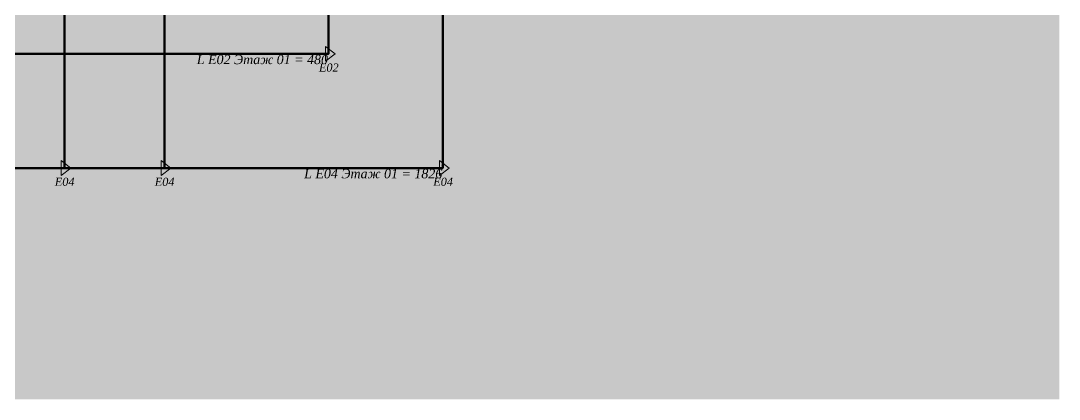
# Model space of a CAD drawing. Header units: inches. Extents: x 2.1 to 38.5, y 13.5 to 49.9.
# Drawn here: x 25.86 to 38.54, y 13.46 to 18.08 of the extents above; entities that cross this region are included whole.
import ezdxf

# ---------------------------------------------------------------- set-up
doc = ezdxf.new("R2010")
doc.units = ezdxf.units.IN
doc.header["$MEASUREMENT"] = 0
doc.layers.add('PDF _Геометрия', color=7, linetype='Continuous')
doc.layers.add('PDF _Текст', color=7, linetype='Continuous')
doc.layers.add('PDF _Сплошная заливка', color=7, linetype='Continuous', true_color=0x00008b)
doc.styles.add('PDF Times New Roman Italic', font='timesi.ttf')

msp = doc.modelspace()

# ---------------------------------------------------------------- hatches: boundary and pattern name
at = {"layer": 'PDF _Сплошная заливка', "transparency": 33554559}
h = msp.add_hatch(color=4, dxfattribs=at)
h.paths.add_polyline_path([(29.647, 17.668, 0.099456), (29.649, 17.68)], flags=0)
h.paths.add_polyline_path([(29.64, 17.658, 0.099456), (29.647, 17.668)], flags=0)
h.paths.add_polyline_path([(29.63, 17.651, 0.099456), (29.64, 17.658)], flags=0)
h.paths.add_polyline_path([(29.618, 17.648, 0.099456), (29.63, 17.651)], flags=0)
h.paths.add_polyline_path([(29.606, 17.651, 0.099456), (29.618, 17.648)], flags=0)
h.paths.add_polyline_path([(29.596, 17.658, 0.099456), (29.606, 17.651)], flags=0)
h.paths.add_polyline_path([(29.589, 17.668, 0.099456), (29.596, 17.658)], flags=0)
h.paths.add_polyline_path([(29.587, 17.68, 0.099456), (29.589, 17.668)], flags=0)
h.paths.add_polyline_path([(29.589, 17.692, 0.099456), (29.587, 17.68)], flags=0)
h.paths.add_polyline_path([(29.596, 17.702, 0.099456), (29.589, 17.692)], flags=0)
h.paths.add_polyline_path([(29.606, 17.709, 0.099456), (29.596, 17.702)], flags=0)
h.paths.add_polyline_path([(29.618, 17.711, 0.099456), (29.606, 17.709)], flags=0)
h.paths.add_polyline_path([(29.63, 17.709, 0.099456), (29.618, 17.711)], flags=0)
h.paths.add_polyline_path([(29.64, 17.702, 0.099456), (29.63, 17.709)], flags=0)
h.paths.add_polyline_path([(29.647, 17.692, 0.099456), (29.64, 17.702)], flags=0)
h.paths.add_polyline_path([(29.649, 17.68, 0.099456), (29.647, 17.692)], flags=0)
at = {"layer": 'PDF _Сплошная заливка', "true_color": 0x8b008b, "transparency": 33554559}
h = msp.add_hatch(color=216, dxfattribs=at)
h.paths.add_polyline_path([(31.042, 16.273, 0.099456), (31.044, 16.284)], flags=0)
h.paths.add_polyline_path([(31.035, 16.262, 0.099456), (31.042, 16.273)], flags=0)
h.paths.add_polyline_path([(31.025, 16.256, 0.099456), (31.035, 16.262)], flags=0)
h.paths.add_polyline_path([(31.013, 16.253, 0.099456), (31.025, 16.256)], flags=0)
h.paths.add_polyline_path([(31.001, 16.256, 0.099456), (31.013, 16.253)], flags=0)
h.paths.add_polyline_path([(30.991, 16.262, 0.099456), (31.001, 16.256)], flags=0)
h.paths.add_polyline_path([(30.984, 16.273, 0.099456), (30.991, 16.262)], flags=0)
h.paths.add_polyline_path([(30.982, 16.284, 0.099456), (30.984, 16.273)], flags=0)
h.paths.add_polyline_path([(30.984, 16.296, 0.099456), (30.982, 16.284)], flags=0)
h.paths.add_polyline_path([(30.991, 16.307, 0.099456), (30.984, 16.296)], flags=0)
h.paths.add_polyline_path([(31.001, 16.313, 0.099456), (30.991, 16.307)], flags=0)
h.paths.add_polyline_path([(31.013, 16.316, 0.099456), (31.001, 16.313)], flags=0)
h.paths.add_polyline_path([(31.025, 16.313, 0.099456), (31.013, 16.316)], flags=0)
h.paths.add_polyline_path([(31.035, 16.307, 0.099456), (31.025, 16.313)], flags=0)
h.paths.add_polyline_path([(31.042, 16.296, 0.099456), (31.035, 16.307)], flags=0)
h.paths.add_polyline_path([(31.044, 16.284, 0.099456), (31.042, 16.296)], flags=0)

# ---------------------------------------------------------------- linework, layer by layer
at = {"layer": 'PDF _Геометрия', "color": 216, "lineweight": 53, "true_color": 0x8b008b}
for points in [[(11.742, 42.619), (11.742, 39.828), (31.013, 39.828), (31.013, 16.284), (23.95, 16.284), (23.95, 19.075)], [(25.171, 19.075), (25.171, 16.284), (31.013, 16.284), (26.391, 16.284), (26.391, 19.075)], [(27.612, 19.075), (27.612, 16.284), (31.013, 16.284)]]:
    msp.add_lwpolyline(points, dxfattribs=at)
at = {"layer": 'PDF _Геометрия', "color": 4, "lineweight": 53}
msp.add_lwpolyline([(14.184, 34.771), (14.184, 33.376), (29.618, 33.376), (29.618, 17.68), (11.742, 17.68), (11.742, 19.075)], dxfattribs=at)
at = {"layer": 'PDF _Геометрия', "color": 250, "lineweight": 15, "true_color": 0x444444}
for points in [[(29.579, 17.77), (29.579, 17.589), (29.696, 17.68)], [(26.352, 16.375), (26.352, 16.194), (26.47, 16.284)], [(27.573, 16.375), (27.573, 16.194), (27.69, 16.284)], [(30.974, 16.375), (30.974, 16.194), (31.091, 16.284)], [(30.974, 16.375), (30.974, 16.194), (31.091, 16.284)], [(30.974, 16.375), (30.974, 16.194), (31.091, 16.284)], [(30.974, 16.375), (30.974, 16.194), (31.091, 16.284)]]:
    msp.add_lwpolyline(points, close=True, dxfattribs=at)
at = {"layer": 'PDF _Сплошная заливка', "color": 7, "lineweight": 25, "true_color": 0xffffff, "transparency": 33554559}
msp.add_solid([(2.083, 49.917), (38.542, 49.917), (2.083, 13.458), (38.542, 13.458)], dxfattribs=at)
at = {"layer": 'PDF _Сплошная заливка', "color": 4, "lineweight": 25, "transparency": 33554559}
msp.add_solid([(29.579, 17.77), (29.579, 17.589), (29.696, 17.68)], dxfattribs=at)
at = {"layer": 'PDF _Сплошная заливка', "color": 216, "lineweight": 25, "true_color": 0x8b008b, "transparency": 33554559}
for points in [[(26.352, 16.375), (26.352, 16.194), (26.47, 16.284)], [(27.573, 16.375), (27.573, 16.194), (27.69, 16.284)], [(30.974, 16.375), (30.974, 16.194), (31.091, 16.284)], [(30.974, 16.375), (30.974, 16.194), (31.091, 16.284)], [(30.974, 16.375), (30.974, 16.194), (31.091, 16.284)], [(30.974, 16.375), (30.974, 16.194), (31.091, 16.284)]]:
    msp.add_solid(points, dxfattribs=at)

# ---------------------------------------------------------------- texts
at = {"layer": 'PDF _Текст', "color": 4, "attachment_point": 7, "style": 'PDF Times New Roman Italic'}
for s, insert, char_height in [('L E02 Этаж 01 = 480', (28.008, 17.552), 0.11287), ('E02', (29.5, 17.461), 0.0988)]:
    msp.add_mtext(s, dxfattribs=dict(at, insert=insert, char_height=char_height))
at = {"layer": 'PDF _Текст', "color": 216, "true_color": 0x8b008b, "attachment_point": 7, "style": 'PDF Times New Roman Italic'}
for s, insert, char_height in [('L E04 Этаж 01 = 1826', (29.319, 16.157), 0.11287), ('E04', (26.274, 16.065), 0.0988), ('E04', (27.495, 16.065), 0.0988), ('E04', (30.896, 16.065), 0.0988)]:
    msp.add_mtext(s, dxfattribs=dict(at, insert=insert, char_height=char_height))

doc.saveas('drawing.dxf')
